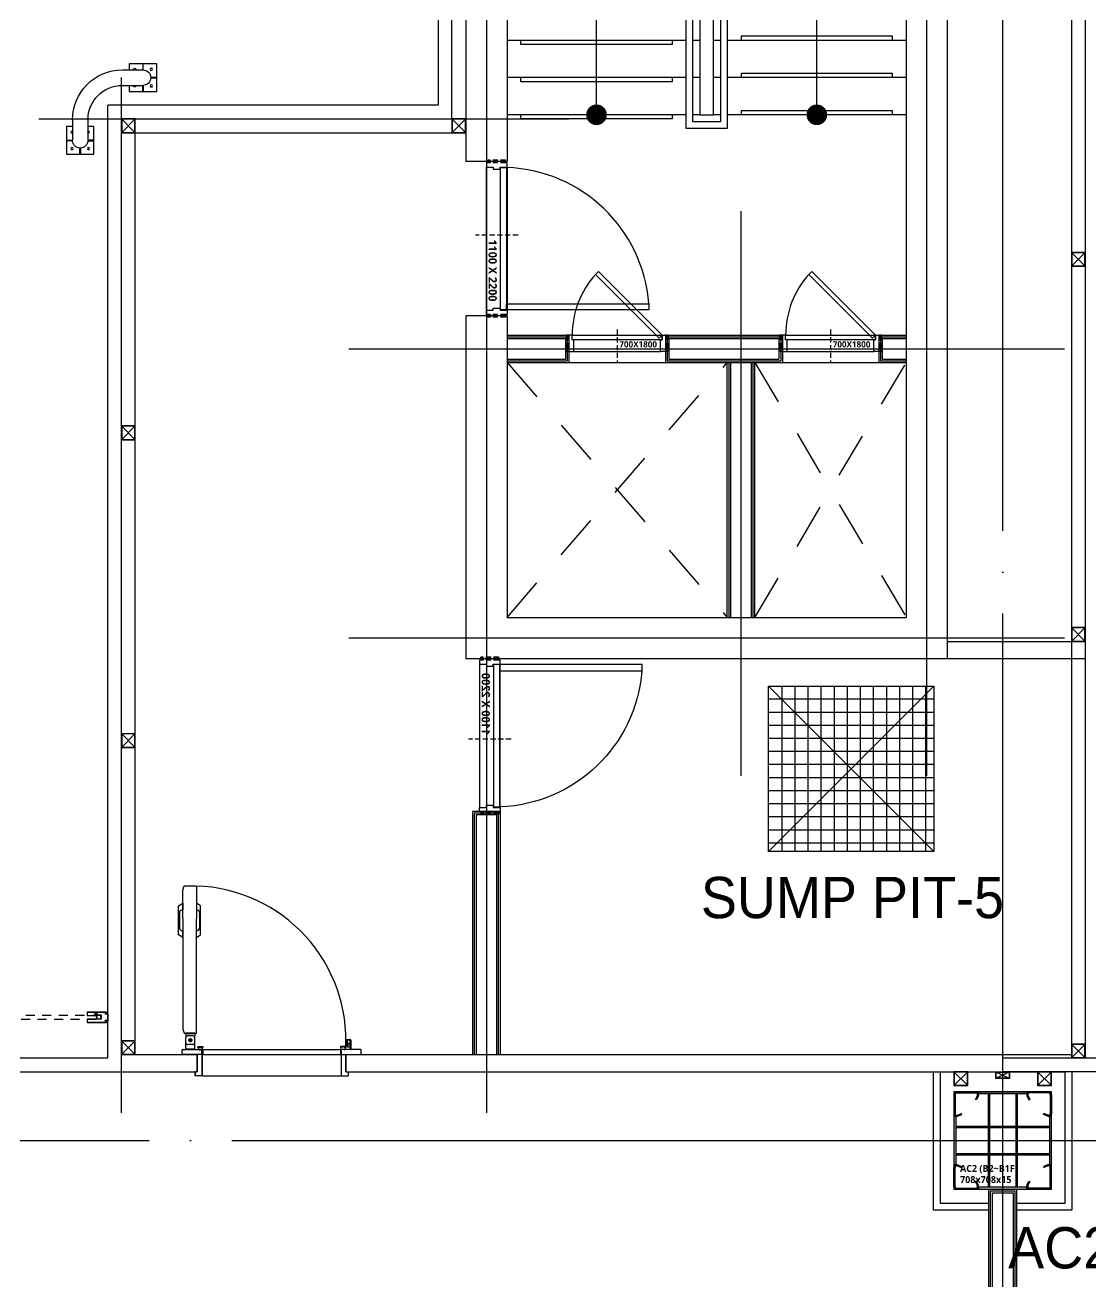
# Model space of a CAD drawing. Header units: millimetres. Extents: x -47382 to 204618, y -51045 to 127155.
# Drawn here: x 72900 to 80640, y 50345 to 59473 of the extents above; entities that cross this region are included whole.
import ezdxf
from ezdxf.enums import TextEntityAlignment as Align

# ---------------------------------------------------------------- set-up
doc = ezdxf.new("R2010")
doc.units = ezdxf.units.MM
doc.header["$LTSCALE"] = 300
doc.header["$MEASUREMENT"] = 0
for name, pattern in [('CEN', [62, 60, -1, 0, -1]), ('HID', [2, 1.1, -0.9]), ('HIDDEN2', [0.1875, 0.125, -0.0625])]:
    doc.linetypes.add(name, pattern=pattern)
doc.layers.get('0').update_dxf_attribs({"linetype": 'CONTINUOUS'})
doc.layers.get('Defpoints').update_dxf_attribs({"color": 153, "linetype": 'CONTINUOUS'})
doc.layers.add('A-ANNO-NPLT', color=129, linetype='CONTINUOUS', plot=False)
doc.layers.add('Defpoint', color=161, linetype='CONTINUOUS', plot=False)
for name, color, linetype in [('A-CEN', 1, 'CEN'), ('A-DOOR', 4, 'CONTINUOUS'), ('A-DOOR-JAMB', 4, 'CONTINUOUS'), ('A-DOOR-SILL', 8, 'CONTINUOUS'), ('A-DOOR-SWING', 8, 'CONTINUOUS'), ('A-FLOR-FLIN-TYP2', 8, 'CONTINUOUS'), ('A-FLOR-GW', 6, 'CONTINUOUS'), ('A-FLOR-PANL', 6, 'CONTINUOUS'), ('A-FLOR-STRA-ETC', 7, 'CONTINUOUS'), ('A-FLOR-STRA-MAIN', 4, 'CONTINUOUS'), ('A-FLOR-STRA-SUB', 9, 'CONTINUOUS'), ('A-FLOR-STUD', 9, 'CONTINUOUS'), ('A-PS-HID', 5, 'HID'), ('A-ST-AXIS-CEN', 252, 'CEN'), ('A-ST-COL', 2, 'CONTINUOUS'), ('A-ST-CONC', 2, 'CONTINUOUS'), ('A-WALL-DRY1', 7, 'CONTINUOUS'), ('A-볼라드', 8, 'CONTINUOUS'), ('Bound', 9, 'CONTINUOUS'), ('ELE3', 4, 'CONTINUOUS'), ('H', 8, 'CONTINUOUS'), ('OPEN2', 5, 'CONTINUOUS'), ('XREF-PLAN$0$A-STEEL', 7, 'CONTINUOUS'), ('갈바륨 V-115', 141, 'CONTINUOUS'), ('방열도어', 75, 'CONTINUOUS'), ('방화셔터', 11, 'HID'), ('저온단열', 160, 'CONTINUOUS')]:
    doc.layers.add(name, color=color, linetype=linetype)
doc.styles.add('SH_대대리576', font='NanumGothicBold.ttf')
doc.styles.add('SHP-나눔bo', font='')
doc.styles.add('돋움', font='')
doc.styles.get('SHP-나눔bo').set_extended_font_data('NanumGothic', bold=True)
doc.styles.get('돋움').set_extended_font_data('Dotum')

# ---------------------------------------------------------------- blocks, each defined once
blk = doc.blocks.new('A$C5CEC2CC2')
at = {"layer": 'A-FLOR-GW', "elevation": -103000}
blk.add_lwpolyline([(0, 1706), (1000, 1706), (1000, 1606), (0, 1606)], dxfattribs=at)
blk = doc.blocks.new('방열1')
at = {"layer": '방열도어'}
for p, q in [((-895555.6, 1864694.7, 0), (-895535.6, 1864724.7, 0)), ((-895535.6, 1864724.7, 0), (-895325.6, 1864724.7, 0)), ((-895325.6, 1864724.7, 0), (-895305.6, 1864694.7, 0)), ((-896405.1, 1864556.4, 0), (-896405.1, 1864698.2, 0)), ((-896404.1, 1864699.2, 0), (-896372.1, 1864699.2, 0)), ((-896369.1, 1864696.2, 0), (-896369.1, 1864624.5, 0)), ((-896369.1, 1864672.2, 0), (-896283.6, 1864672.2, 0)), ((-896369.1, 1864672.2, 0), (-896369.1, 1864607.2, 0)), ((-896365.1, 1864672.2, 0), (-896365.1, 1864607.2, 0)), ((-896333.6, 1864622.2, 0), (-896333.6, 1864657.2, 0)), ((-896318.6, 1864672.2, 0), (-896283.6, 1864672.2, 0)), ((-896285.6, 1864639.7, 0), (-896316.6, 1864639.7, 0)), ((-896301.1, 1864624.2, 0), (-896301.1, 1864655.2, 0)), ((-896250.6, 1864672.2, 0), (-896283.6, 1864672.2, 0)), ((-896270.1, 1864622.2, 0), (-896270.1, 1864657.2, 0)), ((-896254.6, 1864607.2, 0), (-896254.6, 1864672.2, 0)), ((-896250.6, 1864607.2, 0), (-896250.6, 1864672.2, 0)), ((-895555.6, 1864694.7, 0), (-895505.8, 1864694.7, 0)), ((-895372.4, 1864717.6, 0), (-895488.8, 1864717.6, 0)), ((-895305.6, 1864694.7, 0), (-895355.4, 1864694.7, 0)), ((-896560.1, 1864554.5, 0), (-896560.1, 1864605.5, 0)), ((-896530.1, 1864605.5, 0), (-896560.1, 1864605.5, 0)), ((-896380.1, 1864554.5, 0), (-896560.1, 1864554.5, 0)), ((-896560.1, 1864554.5, 0), (-896560.1, 1863543.9, 0)), ((-896559.4, 1864555.2, 0), (-896559.4, 1864604.8, 0)), ((-896530.8, 1864604.8, 0), (-896559.4, 1864604.8, 0)), ((-896380.1, 1864555.2, 0), (-896559.4, 1864555.2, 0)), ((-896530.8, 1864600.6, 0), (-896530.8, 1864604.8, 0)), ((-896530.1, 1864600.6, 0), (-896530.8, 1864600.6, 0)), ((-896530.1, 1864600.6, 0), (-896530.1, 1864605.5, 0)), ((-896530.1, 1864589.2, 0), (-896405.1, 1864589.2, 0)), ((-896405.1, 1864554.5, 0), (-896405.1, 1863543.9, 0)), ((-896376.1, 1864552.2, 0), (-896405.1, 1864552.2, 0)), ((-896405.1, 1864549.2, 0), (-896405.1, 1864552.2, 0)), ((-896397.4, 1864549.2, 0), (-896405.1, 1864549.2, 0)), ((-896404.1, 1864555.4, 0), (-896376.1, 1864555.4, 0)), ((-896371.1, 1864549.2, 0), (-896396.8, 1864549.2, 0)), ((-896380.1, 1864554.5, 0), (-896380.1, 1864555.2, 0)), ((-896375.1, 1864554.4, 0), (-896375.1, 1864553.2, 0)), ((-896371.2, 1864576.1, 0), (-896369.1, 1864583.8, 0)), ((-896371.2, 1864576.1, 0), (-896370, 1864575.8, 0)), ((-896371.1, 1864576.1, 0), (-896371.1, 1864557.3, 0)), ((-896370, 1864575.8, 0), (-896369.1, 1864579.2, 0)), ((-896369.1, 1864623.9, 0), (-896369.1, 1864583.8, 0)), ((-896369.1, 1864607.2, 0), (-896285.1, 1864607.2, 0)), ((-896368.1, 1864579.2, 0), (-896369.1, 1864579.2, 0)), ((-896369.1, 1864554.5, 0), (-896369.1, 1863543.9, 0)), ((-896368.1, 1864574.7, 0), (-896368.5, 1864573.9, 0)), ((-896368.5, 1864573.9, 0), (-896368.1, 1864573.2, 0)), ((-896368.1, 1864573.2, 0), (-896368.5, 1864572.4, 0)), ((-896368.5, 1864572.4, 0), (-896368.1, 1864571.7, 0)), ((-896368.1, 1864571.7, 0), (-896368.5, 1864570.9, 0)), ((-896368.5, 1864570.9, 0), (-896368.1, 1864570.2, 0)), ((-896368.1, 1864570.2, 0), (-896368.5, 1864569.4, 0)), ((-896368.5, 1864569.4, 0), (-896368.1, 1864568.7, 0)), ((-896368.1, 1864568.7, 0), (-896368.5, 1864567.9, 0)), ((-896368.5, 1864567.9, 0), (-896368.1, 1864567.2, 0)), ((-896368.1, 1864567.2, 0), (-896368.5, 1864566.4, 0)), ((-896368.5, 1864566.4, 0), (-896368.1, 1864565.7, 0)), ((-896368.1, 1864565.7, 0), (-896368.5, 1864564.9, 0)), ((-896368.5, 1864564.9, 0), (-896368.1, 1864564.2, 0)), ((-896368.1, 1864564.2, 0), (-896368.5, 1864563.4, 0)), ((-896368.5, 1864563.4, 0), (-896368.1, 1864562.7, 0)), ((-896368.1, 1864562.7, 0), (-896368.5, 1864561.9, 0)), ((-896368.5, 1864561.9, 0), (-896368.1, 1864561.2, 0)), ((-896368.1, 1864561.2, 0), (-896368.5, 1864560.4, 0)), ((-896368.5, 1864560.4, 0), (-896368.1, 1864559.7, 0)), ((-896368.1, 1864559.7, 0), (-896368.5, 1864558.9, 0)), ((-896368.5, 1864558.9, 0), (-896368.1, 1864558.2, 0)), ((-896368.1, 1864558.2, 0), (-896368.5, 1864557.4, 0)), ((-896368.5, 1864557.4, 0), (-896368.1, 1864556.7, 0)), ((-896368.1, 1864556.7, 0), (-896368.5, 1864555.9, 0)), ((-896368.5, 1864555.9, 0), (-896368.1, 1864555.2, 0)), ((-896368.1, 1864555.2, 0), (-896368.5, 1864554.4, 0)), ((-896368.5, 1864554.4, 0), (-896368.1, 1864553.7, 0)), ((-896368.1, 1864579.2, 0), (-896368.1, 1864574.7, 0)), ((-896368.1, 1864553.7, 0), (-896368.1, 1864552.2, 0)), ((-896348.6, 1864582.2, 0), (-896355.1, 1864582.2, 0)), ((-896355.1, 1864582.2, 0), (-896355.1, 1864579.2, 0)), ((-896355.1, 1864551.2, 0), (-896355.1, 1864554.2, 0)), ((-896348.6, 1864551.2, 0), (-896355.1, 1864551.2, 0)), ((-896354.9, 1864576.9, 0), (-896354.9, 1864556.4, 0)), ((-896346.1, 1864584.2, 0), (-896354.8, 1864584.2, 0)), ((-896346.1, 1864549.2, 0), (-896354.8, 1864549.2, 0)), ((-896353.6, 1864574.7, 0), (-896353.6, 1864573.7, 0)), ((-896348.6, 1864574.7, 0), (-896353.6, 1864574.7, 0)), ((-896348.6, 1864573.7, 0), (-896353.6, 1864573.7, 0)), ((-896348.6, 1864559.7, 0), (-896353.6, 1864559.7, 0)), ((-896353.6, 1864558.7, 0), (-896353.6, 1864559.7, 0)), ((-896348.6, 1864558.7, 0), (-896353.6, 1864558.7, 0)), ((-896348.6, 1864582.2, 0), (-896348.6, 1864574.7, 0)), ((-896348.6, 1864573.7, 0), (-896348.6, 1864567, 0)), ((-896348.3, 1864566.7, 0), (-896348.6, 1864567, 0)), ((-896348.3, 1864566.7, 0), (-896348.6, 1864566.4, 0)), ((-896348.6, 1864566.4, 0), (-896348.6, 1864559.7, 0)), ((-896348.6, 1864558.7, 0), (-896348.6, 1864551.2, 0)), ((-896346.6, 1864581.2, 0), (-896346.6, 1864552.2, 0)), ((-896346.1, 1864581.2, 0), (-896346.6, 1864581.2, 0)), ((-896346.1, 1864552.2, 0), (-896346.6, 1864552.2, 0)), ((-896346.1, 1864584.2, 0), (-896346.1, 1864581.2, 0)), ((-896346.1, 1864552.2, 0), (-896346.1, 1864549.2, 0)), ((-896318.6, 1864607.2, 0), (-896268.6, 1864607.2, 0)), ((-896250.6, 1864607.2, 0), (-896268.6, 1864607.2, 0)), ((-895555.6, 1864594.7, 0), (-895505.8, 1864594.7, 0)), ((-895555.6, 1864594.7, 0), (-895535.6, 1864564.7, 0)), ((-895535.6, 1864564.7, 0), (-895325.6, 1864564.7, 0)), ((-895372.4, 1864571.8, 0), (-895488.8, 1864571.8, 0)), ((-895305.6, 1864594.7, 0), (-895355.4, 1864594.7, 0)), ((-895325.6, 1864564.7, 0), (-895305.6, 1864594.7, 0)), ((-896380.1, 1863543.9, 0), (-896560.1, 1863543.9, 0)), ((-896560.1, 1863543.9, 0), (-896560.1, 1863492.9, 0)), ((-896380.1, 1863543.2, 0), (-896559.4, 1863543.2, 0)), ((-896559.4, 1863543.2, 0), (-896559.4, 1863493.6, 0)), ((-896405.1, 1863549.2, 0), (-896405.1, 1863546.2, 0)), ((-896397.4, 1863549.2, 0), (-896405.1, 1863549.2, 0)), ((-896376.1, 1863546.2, 0), (-896405.1, 1863546.2, 0)), ((-896405.1, 1863542, 0), (-896405.1, 1863400.2, 0)), ((-896404.1, 1863543, 0), (-896376.1, 1863543, 0)), ((-896371.1, 1863549.2, 0), (-896396.8, 1863549.2, 0)), ((-896380.1, 1863543.9, 0), (-896380.1, 1863543.2, 0)), ((-896375.1, 1863544, 0), (-896375.1, 1863545.2, 0)), ((-896368.5, 1863543.9, 0), (-896368.1, 1863544.7, 0)), ((-896368.1, 1863543.2, 0), (-896368.5, 1863543.9, 0)), ((-896368.5, 1863542.4, 0), (-896368.1, 1863543.2, 0)), ((-896368.1, 1863541.7, 0), (-896368.5, 1863542.4, 0)), ((-896368.5, 1863540.9, 0), (-896368.1, 1863541.7, 0)), ((-896368.1, 1863540.2, 0), (-896368.5, 1863540.9, 0)), ((-896368.5, 1863539.4, 0), (-896368.1, 1863540.2, 0)), ((-896368.1, 1863538.7, 0), (-896368.5, 1863539.4, 0)), ((-896368.5, 1863537.9, 0), (-896368.1, 1863538.7, 0)), ((-896368.1, 1863537.2, 0), (-896368.5, 1863537.9, 0)), ((-896368.5, 1863536.4, 0), (-896368.1, 1863537.2, 0)), ((-896368.1, 1863535.7, 0), (-896368.5, 1863536.4, 0)), ((-896368.5, 1863534.9, 0), (-896368.1, 1863535.7, 0)), ((-896368.1, 1863544.7, 0), (-896368.1, 1863546.2, 0)), ((-896348.6, 1863547.2, 0), (-896355.1, 1863547.2, 0)), ((-896355.1, 1863547.2, 0), (-896355.1, 1863544.2, 0)), ((-896346.1, 1863549.2, 0), (-896354.8, 1863549.2, 0)), ((-896353.6, 1863539.7, 0), (-896353.6, 1863538.7, 0)), ((-896348.6, 1863539.7, 0), (-896353.6, 1863539.7, 0)), ((-896348.6, 1863538.7, 0), (-896353.6, 1863538.7, 0)), ((-896348.6, 1863539.7, 0), (-896348.6, 1863547.2, 0)), ((-896348.6, 1863532, 0), (-896348.6, 1863538.7, 0)), ((-896346.6, 1863517.2, 0), (-896346.6, 1863546.2, 0)), ((-896346.1, 1863546.2, 0), (-896346.6, 1863546.2, 0)), ((-896346.1, 1863546.2, 0), (-896346.1, 1863549.2, 0)), ((-896530.1, 1863492.9, 0), (-896560.1, 1863492.9, 0)), ((-896530.8, 1863493.6, 0), (-896559.4, 1863493.6, 0)), ((-896530.8, 1863497.7, 0), (-896530.8, 1863493.6, 0)), ((-896530.1, 1863497.7, 0), (-896530.8, 1863497.7, 0)), ((-896530.1, 1863509.2, 0), (-896405.1, 1863509.2, 0)), ((-896530.1, 1863497.7, 0), (-896530.1, 1863492.9, 0)), ((-896371.2, 1863522.3, 0), (-896370, 1863522.6, 0)), ((-896371.2, 1863522.3, 0), (-896369.1, 1863514.5, 0)), ((-896370, 1863522.6, 0), (-896369.1, 1863519.2, 0)), ((-896368.1, 1863519.2, 0), (-896369.1, 1863519.2, 0)), ((-896369.1, 1863474.5, 0), (-896369.1, 1863514.5, 0)), ((-896369.1, 1863402.2, 0), (-896369.1, 1863473.9, 0)), ((-896369.1, 1863438.7, 0), (-896369.1, 1863471.7, 0)), ((-896368.1, 1863534.2, 0), (-896368.5, 1863534.9, 0)), ((-896368.5, 1863533.4, 0), (-896368.1, 1863534.2, 0)), ((-896368.1, 1863532.7, 0), (-896368.5, 1863533.4, 0)), ((-896368.5, 1863531.9, 0), (-896368.1, 1863532.7, 0)), ((-896368.1, 1863531.2, 0), (-896368.5, 1863531.9, 0)), ((-896368.5, 1863530.4, 0), (-896368.1, 1863531.2, 0)), ((-896368.1, 1863529.7, 0), (-896368.5, 1863530.4, 0)), ((-896368.5, 1863528.9, 0), (-896368.1, 1863529.7, 0)), ((-896368.1, 1863528.2, 0), (-896368.5, 1863528.9, 0)), ((-896368.5, 1863527.4, 0), (-896368.1, 1863528.2, 0)), ((-896368.1, 1863526.7, 0), (-896368.5, 1863527.4, 0)), ((-896368.5, 1863525.9, 0), (-896368.1, 1863526.7, 0)), ((-896368.1, 1863525.2, 0), (-896368.5, 1863525.9, 0)), ((-896368.5, 1863524.4, 0), (-896368.1, 1863525.2, 0)), ((-896368.1, 1863523.7, 0), (-896368.5, 1863524.4, 0)), ((-896368.1, 1863519.2, 0), (-896368.1, 1863523.7, 0)), ((-896366.1, 1863471.7, 0), (-896366.1, 1863438.7, 0)), ((-896366.1, 1863466.7, 0), (-896366.1, 1863442.7, 0)), ((-896364.1, 1863476.7, 0), (-896301.1, 1863476.7, 0)), ((-896301.1, 1863473.7, 0), (-896364.1, 1863473.7, 0)), ((-896355.1, 1863516.2, 0), (-896355.1, 1863519.2, 0)), ((-896348.6, 1863516.2, 0), (-896355.1, 1863516.2, 0)), ((-896346.1, 1863514.2, 0), (-896354.8, 1863514.2, 0)), ((-896348.6, 1863524.7, 0), (-896353.6, 1863524.7, 0)), ((-896353.6, 1863523.7, 0), (-896353.6, 1863524.7, 0)), ((-896348.6, 1863523.7, 0), (-896353.6, 1863523.7, 0)), ((-896351.1, 1863476.7, 0), (-896351.1, 1863501.7, 0)), ((-896351.1, 1863501.7, 0), (-896298.1, 1863501.7, 0)), ((-896351.1, 1863498.7, 0), (-896301.1, 1863498.7, 0)), ((-896301.1, 1863479.7, 0), (-896351.1, 1863479.7, 0)), ((-896298.1, 1863476.7, 0), (-896351.1, 1863476.7, 0)), ((-896348.3, 1863531.7, 0), (-896348.6, 1863532, 0)), ((-896348.3, 1863531.7, 0), (-896348.6, 1863531.4, 0)), ((-896348.6, 1863524.7, 0), (-896348.6, 1863531.4, 0)), ((-896348.6, 1863516.2, 0), (-896348.6, 1863523.7, 0)), ((-896346.1, 1863517.2, 0), (-896346.6, 1863517.2, 0)), ((-896346.1, 1863514.2, 0), (-896346.1, 1863517.2, 0)), ((-896346.1, 1863509.2, 0), (-896306.1, 1863509.2, 0)), ((-896346.1, 1863505.2, 0), (-896346.1, 1863509.2, 0)), ((-896340.6, 1863505.2, 0), (-896346.1, 1863505.2, 0)), ((-896338.6, 1863481.2, 0), (-896338.6, 1863503.2, 0)), ((-896338.6, 1863481.2, 0), (-896337.6, 1863480.2, 0)), ((-896337.6, 1863480.2, 0), (-896324.6, 1863480.2, 0)), ((-896324.6, 1863480.2, 0), (-896323.6, 1863481.2, 0)), ((-896323.6, 1863503.2, 0), (-896323.6, 1863481.2, 0)), ((-896306.1, 1863505.2, 0), (-896321.6, 1863505.2, 0)), ((-896306.1, 1863509.2, 0), (-896306.1, 1863505.2, 0)), ((-896301.1, 1863476.7, 0), (-896301.1, 1863473.7, 0)), ((-896299.1, 1863496.7, 0), (-896299.1, 1863481.7, 0)), ((-896296.1, 1863499.7, 0), (-896296.1, 1863478.7, 0)), ((-896404.1, 1863399.2, 0), (-896372.1, 1863399.2, 0)), ((-896366.1, 1863438.7, 0), (-896369.1, 1863438.7, 0))]:
    blk.add_line(p, q, dxfattribs=at)
at = {"layer": '방열도어', "elevation": 0}
for points in [[(-895416.8, 1864694.7), (-896220.6, 1864694.7), (-896250.6, 1864684.7), (-896250.6, 1864594.7), (-895416.8, 1864594.7)], [(-895416.8, 1864694.7), (-895210.6, 1864694.7), (-895180.6, 1864684.7), (-895180.6, 1864594.7), (-895416.8, 1864594.7)]]:
    blk.add_lwpolyline(points, dxfattribs=at)
at = {"layer": '방열도어'}
for radius in [11, 5]:
    blk.add_circle((-896301.1, 1864639.7, 0), radius, dxfattribs=at)
for centre, radius, start, end in [((-896404.1, 1864698.2, 0), 1, 90, 180), ((-896372.1, 1864696.2, 0), 3, 0, 90), ((-896318.6, 1864657.2, 0), 15, 90, 180), ((-896285.1, 1864657.2, 0), 15, 0, 90), ((-895484.4, 1864696.5, 0), 21.5, 101.78512, 184.93964), ((-895376.8, 1864696.5, 0), 21.5, 355.06036, 78.21488), ((-896404.1, 1864556.4, 0), 1, 180, 270), ((-896397.1, 1864549.2, 0), 0.3, 0, 180), ((-896376.1, 1864554.4, 0), 1, 0, 90), ((-896376.1, 1864553.2, 0), 1, 270, 0), ((-896362.1, 1864571.5, 0), 10.1, 47.5961, 152.59395), ((-896362.1, 1864561.9, 0), 10.1, 207.40605, 312.4039), ((-896371.1, 1864552.2, 0), 3, 270, 0), ((-896302.6, 1864631, 0), 1121.7, 266.60237, 358.14613), ((-896354.8, 1864581.4, 0), 2.75, 90, 253.18912), ((-896354.8, 1864551.9, 0), 2.75, 106.81088, 270), ((-896355.5, 1864579.2, 0), 0.423, 253.18912, 0), ((-896355.5, 1864554.2, 0), 0.423, 0, 106.81088), ((-896352.9, 1864578.4, 0), 2.5, 216.8699, 169.0964), ((-896352.9, 1864554.9, 0), 2.5, 190.9036, 143.1301), ((-896318.6, 1864622.2, 0), 15, 180, 270), ((-896285.1, 1864622.2, 0), 15, 270, 0), ((-895484.4, 1864592.8, 0), 21.5, 175.06036, 258.21488), ((-895376.8, 1864592.8, 0), 21.5, 281.78512, 4.93964), ((-896404.1, 1863542, 0), 1, 90, 180), ((-896397.1, 1863549.2, 0), 0.3, 180, 0), ((-896376.1, 1863545.2, 0), 1, 0, 90), ((-896376.1, 1863544, 0), 1, 270, 0), ((-896371.1, 1863546.2, 0), 3, 0, 90), ((-896354.8, 1863546.4, 0), 2.75, 90, 253.18912), ((-896355.5, 1863544.2, 0), 0.423, 253.18912, 0), ((-896369.1, 1863474.2, 0), 0.3, 90, 270), ((-896364.1, 1863471.7, 0), 5, 90, 180), ((-896364.1, 1863471.7, 0), 2, 90, 180), ((-896354.8, 1863516.9, 0), 2.75, 106.81088, 270), ((-896355.5, 1863519.2, 0), 0.423, 0, 106.81088), ((-896340.6, 1863503.2, 0), 2, 0, 90), ((-896321.6, 1863503.2, 0), 2, 90, 180), ((-896301.1, 1863496.7, 0), 2, 0, 90), ((-896301.1, 1863481.7, 0), 2, 270, 0), ((-896298.1, 1863499.7, 0), 2, 0, 90), ((-896298.1, 1863478.7, 0), 2, 270, 0), ((-896298.1, 1863478.7, 0), 2, 270, 0), ((-896404.1, 1863400.2, 0), 1, 180, 270), ((-896372.1, 1863402.2, 0), 3, 270, 0)]:
    blk.add_arc(centre, radius, start, end, dxfattribs=at)
blk = doc.blocks.new('A$C80a19149')
at = {"layer": 'A-FLOR-STUD'}
for p, q in [((2.3, 97.7), (47.7, 2.3)), ((2.3, 2.3), (47.7, 97.7))]:
    blk.add_line(p, q, dxfattribs=at)
for points in [[(0, 100), (50, 100), (50, 0), (0, 0)], [(2.3, 97.7), (47.7, 97.7), (47.7, 2.3), (2.3, 2.3)]]:
    blk.add_lwpolyline(points, close=True, dxfattribs=at)
blk = doc.blocks.new('XREF-PLAN$0$각-100X100')
at = {"layer": 'XREF-PLAN$0$A-STEEL', "color": 1}
for p, q in [((-47.7, -47.7), (47.7, 47.7)), ((-47.7, 47.7), (47.7, -47.7))]:
    blk.add_line(p, q, dxfattribs=at)
at = {"layer": 'XREF-PLAN$0$A-STEEL'}
blk.add_lwpolyline([(-50, -50), (50, -50), (50, 50), (-50, 50)], close=True, dxfattribs=at)
at = {"layer": 'XREF-PLAN$0$A-STEEL', "color": 8}
blk.add_lwpolyline([(-47.7, -47.7), (47.7, -47.7), (47.7, 47.7), (-47.7, 47.7)], close=True, dxfattribs=at)
blk = doc.blocks.new('지하2층평면도$0$지상1층 평면도$0$A$C063060C9')
at = {"layer": 'A-볼라드', "color": 8}
for p, q in [((98, 652), (98, 612)), ((102, 652), (98, 652)), ((102, 612), (102, 652)), ((4, 558), (4, 554)), ((44, 558), (4, 558)), ((4, 554), (44, 554)), ((44, 406), (44, 556)), ((156, 558), (196, 558)), ((156, 406), (156, 556)), ((196, 554), (156, 554)), ((196, 558), (196, 554)), ((554, 196), (554, 156)), ((558, 196), (554, 196)), ((558, 156), (558, 196)), ((406, 156), (556, 156)), ((612, 102), (652, 102)), ((652, 98), (612, 98)), ((652, 102), (652, 98)), ((406, 44), (556, 44)), ((554, 4), (554, 44)), ((558, 4), (554, 4)), ((558, 44), (558, 4))]:
    blk.add_line(p, q, dxfattribs=at)
for points in [[(44, 456), (0, 456), (0, 656), (200, 656)], [(200, 656), (200, 456), (156, 456)], [(656, 200), (656, 0), (456, 0), (456, 44)], [(456, 156), (456, 200), (656, 200)]]:
    blk.add_lwpolyline(points, dxfattribs=at)
for centre in [(40, 616), (160, 616), (40, 496), (160, 496), (616, 160), (616, 40)]:
    blk.add_circle(centre, 8, dxfattribs=at)
for centre, radius, start, end in [((100, 556), 56, 0, 180), ((406, 406), 362, 180, 270), ((406, 406), 250, 180, 270), ((496, 160), 8, 330, 210), ((556, 100), 56, 270, 90), ((496, 40), 8, 150, 30)]:
    blk.add_arc(centre, radius, start, end, dxfattribs=at)
blk = doc.blocks.new('A$Ce0defec1')
at = {"layer": 'A-ANNO-NPLT', "linetype": 'HIDDEN2'}
for p, q in [((-120, 720), (-120, 700)), ((-120, 720), (0, 720)), ((-120, 710), (0, 710)), ((-120, 700), (0, 700)), ((-110, 720), (-110, 700)), ((-20, 720), (-20, 700)), ((0, 720), (0, 700)), ((-160, 350), (78.3, 350)), ((-120, 0), (-120, -20)), ((-120, 0), (0, 0)), ((-110, 0), (-110, -20)), ((-20, 0), (-20, -20)), ((0, 0), (0, -20)), ((-120, -10), (0, -10)), ((-120, -20), (0, -20))]:
    blk.add_line(p, q, dxfattribs=at)
at = {"layer": 'A-ANNO-NPLT', "linetype": 'ByBlock'}
blk.add_lwpolyline([(-120, 676.7), (-85, 676.7), (-85, 23.3), (-120, 23.3)], close=True, dxfattribs=at)
at = {"layer": 'A-DOOR', "linetype": 'ByBlock'}
for p, q in [((-582, 214.7), (-120, 676.7)), ((-560.8, 191.9), (-98, 654.7)), ((-120, 676.7), (-120, 700)), ((-120, 700), (0, 700)), ((-120, 676.7), (-98, 654.7)), ((-85, 676.7), (-120, 676.7)), ((-85, 665), (-85, 676.7)), ((0, 665), (-85, 665)), ((0, 700), (0, 665))]:
    blk.add_line(p, q, dxfattribs=at)
blk.add_lwpolyline([(-582, 214.7), (-560.8, 191.9)], dxfattribs=at)
at = {"layer": 'A-DOOR-JAMB'}
for p, q in [((-85, 23.3), (-120, 23.3)), ((-120, 23.3), (-120, 0)), ((-110, 0), (0, 0)), ((-85, 35), (-85, 23.3)), ((0, 35), (-85, 35)), ((0, 0), (0, 35))]:
    blk.add_line(p, q, dxfattribs=at)
at = {"layer": 'A-DOOR-SILL'}
blk.add_line((0, 17.5), (0, 665), dxfattribs=at)
at = {"layer": 'A-DOOR-SWING'}
blk.add_arc((-117.3, 691.3), 668, 228.39157, 269.76546, dxfattribs=at)
at = {"layer": 'A-ANNO-NPLT', "linetype": 'ByBlock', "style": 'SHP-나눔bo'}
blk.add_text('700X1800', height=45, rotation=90, dxfattribs=at).set_placement((-30.4, 502.4), align=Align.CENTER)
blk = doc.blocks.new('A$C0e376f74')
at = {"layer": 'A-ANNO-NPLT', "linetype": 'HIDDEN2'}
for p, q in [((525, 230), (525, -80)), ((-20, 140), (-20, 10)), ((0, 140), (-20, 140)), ((0, 120), (-20, 120)), ((-10, 140), (-10, 10)), ((0, 140), (0, 10)), ((1100, 140), (1120, 140)), ((1100, 140), (1100, 10)), ((1100, 120), (1120, 120)), ((1110, 140), (1110, 10)), ((1120, 140), (1120, 10)), ((0, 30), (-20, 30)), ((0, 10), (-20, 10)), ((1100, 30), (1120, 30)), ((1100, 10), (1120, 10))]:
    blk.add_line(p, q, dxfattribs=at)
at = {"layer": 'A-ANNO-NPLT', "linetype": 'ByBlock'}
blk.add_lwpolyline([(1067, 102), (33, 102), (33, 147), (1067, 147)], close=True, dxfattribs=at)
at = {"layer": 'A-DOOR', "linetype": 'ByBlock'}
blk.add_lwpolyline([(1067, 1181), (1067, 147), (1022, 147), (1022, 1181)], close=True, dxfattribs=at)
at = {"layer": 'A-DOOR-JAMB'}
for points in [[(0, 20), (0, 0), (30, 0), (30, 50), (45, 50), (45, 100), (30, 100), (30, 150), (0, 150), (0, 130)], [(1100, 20), (1100, 0), (1070, 0), (1070, 50), (1055, 50), (1055, 100), (1070, 100), (1070, 150), (1100, 150), (1100, 130)]]:
    blk.add_lwpolyline(points, dxfattribs=at)
at = {"layer": 'A-DOOR-SILL'}
for p, q in [((30, 150), (1070, 150)), ((1070, 0), (30, 0))]:
    blk.add_line(p, q, dxfattribs=at)
at = {"layer": 'A-DOOR-SWING'}
blk.add_arc((1106.9, 108.7), 1074.7, 94.52992, 177.80346, dxfattribs=at)
at = {"layer": 'A-ANNO-NPLT', "linetype": 'ByBlock', "style": 'SHP-나눔bo'}
blk.add_text('1100 X 2200', height=60, dxfattribs=at).set_placement((780.6, 15.7), align=Align.CENTER)
blk = doc.blocks.new('A$C803788e6')
at = {"layer": 'A-CEN'}
for p, q in [((966, 9450), (966, -850)), ((4166, -850), (4166, 9450)), ((2816, -850), (2816, 3250)), ((-34, 2250), (5166, 2250)), ((-34, 150), (5166, 150))]:
    blk.add_line(p, q, dxfattribs=at)
at = {"layer": 'A-FLOR-FLIN-TYP2'}
for p, q in [((1566, 2150), (2266, 2150)), ((3116, 2150), (3816, 2150))]:
    blk.add_line(p, q, dxfattribs=at)
at = {"layer": 'A-FLOR-STRA-ETC'}
for p, q in [((3366, 3950), (3366, 5840)), ((1766, 3950), (1766, 5300))]:
    blk.add_line(p, q, dxfattribs=at)
at = {"layer": 'A-FLOR-STRA-ETC', "const_width": 75}
for points in [[(1766, 3912.5, 1), (1766, 3987.5, 1)], [(3366, 3912.5, -1), (3366, 3987.5, -1)]]:
    blk.add_lwpolyline(points, format="xyb", close=True, dxfattribs=at)
at = {"layer": 'A-FLOR-STRA-MAIN'}
for p, q in [((2416, 4490), (1116, 4490)), ((2516, 4490), (2466, 4490)), ((2666, 4490), (2616, 4490)), ((4016, 4490), (2716, 4490)), ((2416, 4220), (1116, 4220)), ((2516, 4220), (2466, 4220)), ((2666, 4220), (2616, 4220)), ((4016, 4220), (2716, 4220)), ((2416, 3950), (1116, 3950)), ((2516, 3950), (2466, 3950)), ((2666, 3950), (2616, 3950)), ((4016, 3950), (2716, 3950))]:
    blk.add_line(p, q, dxfattribs=at)
blk.add_lwpolyline([(2516, 5300), (2516, 3950), (2616, 3950), (2616, 5906.5)], dxfattribs=at)
at = {"layer": 'A-FLOR-STRA-SUB'}
for points in [[(2716, 5934.1), (2716, 3850), (2416, 3850), (2416, 5400)], [(2666, 5920.3), (2666, 3900), (2466, 3900), (2466, 5400)]]:
    blk.add_lwpolyline(points, dxfattribs=at)
at = {"layer": 'A-FLOR-STRA-SUB', "color": 250}
for points in [[(2316, 4490), (2316, 4460), (1216, 4460), (1216, 4490)], [(3916, 4490), (3916, 4520), (2816, 4520), (2816, 4490)], [(2316, 4220), (2316, 4190), (1216, 4190), (1216, 4220)], [(3916, 4220), (3916, 4250), (2816, 4250), (2816, 4220)], [(2316, 3950), (2316, 3920), (1216, 3920), (1216, 3950)], [(3916, 3950), (3916, 3980), (2816, 3980), (2816, 3950)]]:
    blk.add_lwpolyline(points, dxfattribs=at)
at = {"layer": 'A-PS-HID'}
for p, q in [((1116, 2150), (2716, 300)), ((1116, 300), (2716, 2150)), ((2916, 2150), (4016, 300)), ((2916, 300), (4016, 2150))]:
    blk.add_line(p, q, dxfattribs=at)
at = {"layer": 'A-ST-CONC'}
for p, q in [((816, 8600), (816, 3610)), ((4316, 0), (4316, 8200)), ((1116, 3610), (816, 3610)), ((816, 2490), (816, 0)), ((1116, 2490), (816, 2490)), ((1116, 2490), (1116, 300)), ((1116, 300), (4016, 300)), ((816, 0), (4316, 0))]:
    blk.add_line(p, q, dxfattribs=at)
for points in [[(816, 8600), (1116, 8600), (1116, 3610)], [(4116, 8600), (4016, 8600), (4016, 300)]]:
    blk.add_lwpolyline(points, dxfattribs=at)
at = {"layer": 'A-WALL-DRY1'}
for p, q in [((1116, 2350), (1566, 2350)), ((1116, 2337.5), (1553.5, 2337.5)), ((1116, 2325), (1541, 2325)), ((1541, 2325), (1541, 2175)), ((1553.5, 2337.5), (1553.5, 2162.5)), ((1566, 2350), (1566, 2150)), ((2266, 2350), (3116, 2350)), ((2266, 2350), (2266, 2150)), ((2278.5, 2337.5), (3103.5, 2337.5)), ((2278.5, 2337.5), (2278.5, 2162.5)), ((2291, 2325), (3091, 2325)), ((2291, 2325), (2291, 2175)), ((3091, 2325), (3091, 2175)), ((3103.5, 2337.5), (3103.5, 2162.5)), ((3116, 2350), (3116, 2150)), ((3816, 2350), (4016, 2350)), ((3816, 2350), (3816, 2150)), ((3828.5, 2337.5), (4016, 2337.5)), ((3828.5, 2337.5), (3828.5, 2162.5)), ((3841, 2325), (4016, 2325)), ((3841, 2325), (3841, 2175)), ((1116, 2175), (1541, 2175)), ((1116, 2162.5), (1553.5, 2162.5)), ((1116, 2150), (1566, 2150)), ((2266, 2150), (3116, 2150)), ((2278.5, 2162.5), (3103.5, 2162.5)), ((2291, 2175), (3091, 2175)), ((2716, 300), (2716, 2150)), ((2728.5, 300), (2728.5, 2150)), ((2741, 300), (2741, 2150)), ((2891, 300), (2891, 2150)), ((2903.5, 300), (2903.5, 2150)), ((2916, 300), (2916, 2150)), ((3816, 2150), (4016, 2150)), ((3828.5, 2162.5), (4016, 2162.5)), ((3841, 2175), (4016, 2175))]:
    blk.add_line(p, q, dxfattribs=at)
at = {"layer": 'A-DOOR', "rotation": 270}
for name, p in [('A$C0e376f74', (966, 3600)), ('A$Ce0defec1', (1566, 2230)), ('A$Ce0defec1', (3116, 2230))]:
    blk.add_blockref(name, p, dxfattribs=at)
blk = doc.blocks.new('-2 FSS')
at = {"layer": 'A-WALL-DRY1'}
for points in [[(25, 76), (25, -670), (-175, -670), (-175, 76)], [(12.5, 63.5), (12.5, -657.5), (-162.5, -657.5), (-162.5, 63.5)], [(0, 51), (0, -645), (-150, -645), (-150, 51)]]:
    blk.add_lwpolyline(points, close=True, dxfattribs=at)
blk = doc.blocks.new('A$C53E97F43')
at = {"layer": '방화셔터'}
for p, q in [((0, 63.5), (0, 65)), ((0, 63.5), (0, 65)), ((0, 11.5), (0, 10)), ((0, 11.5), (0, 10)), ((20, 61.9), (20, 63.5)), ((20, 13.1), (20, 11.5)), ((79.5, 20), (82, 20)), ((79.5, 20), (80.5, 18)), ((80.5, 18), (79.5, 18)), ((79.5, 18), (80.5, 16)), ((80.5, 16), (79.5, 16)), ((79.5, 16), (80.5, 14)), ((80.5, 14), (79.5, 14)), ((79.5, 14), (80.5, 12)), ((80.5, 12), (79.5, 12)), ((79.5, 12), (80.5, 10)), ((89.5, 10), (80.5, 10)), ((82.5, 12), (82.5, 17.5)), ((82.5, 17.5), (87.5, 17.5)), ((87.5, 12), (82.5, 12)), ((87.5, 12), (87.5, 17.5)), ((88, 20), (90.5, 20)), ((90.5, 20), (89.5, 18)), ((89.5, 18), (90.5, 18)), ((90.5, 18), (89.5, 16)), ((89.5, 16), (90.5, 16)), ((90.5, 16), (89.5, 14)), ((89.5, 14), (90.5, 14)), ((90.5, 14), (89.5, 12)), ((89.5, 12), (90.5, 12)), ((90.5, 12), (89.5, 10))]:
    blk.add_line(p, q, dxfattribs=at)
for points in [[(0, 10), (10, 10), (10, 0), (150, 0), (150, 25), (90, 25), (90, 10), (80, 10), (80, 20), (50, 20), (50, 50), (150, 50), (150, 75), (10, 75), (10, 65), (0, 65)], [(0, 11.5), (11.5, 11.5), (11.5, 1.5), (148.5, 1.5), (148.5, 23.5), (91.5, 23.5), (91.5, 8.5), (78.5, 8.5), (78.5, 18.5), (48.5, 18.5), (48.5, 51.5), (148.5, 51.5), (148.5, 73.5), (11.5, 73.5), (11.5, 63.5), (0, 63.5)], [(20, 11.5), (20, 11.5), (0, 11.5), (0, 63.5), (20, 63.5)], [(20, 13.1), (1.6, 13.1), (1.6, 61.9), (20, 61.9)]]:
    blk.add_lwpolyline(points, dxfattribs=at)
for centre, radius, start, end in [((75.4, 41.4), 2, 39.97118, 180), ((73.9, 41.4), 0.5, 180, 0), ((75.4, 41.4), 1, 49.23897, 180), ((47.8, 21.2), 35.2, 358.12428, 36.69029), ((47.2, 15.9), 40, 5.83802, 42.0129), ((82.5, 20), 0.5, 180, 0), ((87.5, 20), 0.5, 180, 0)]:
    blk.add_arc(centre, radius, start, end, dxfattribs=at)
blk = doc.blocks.new('저온45 방셔터')
at = {"layer": '방화셔터', "linetype": 'HID', "ltscale": 0.2}
for p, q in [((3750, 12.5), (-550, 12.5)), ((-550, 12.5), (-550, -12.5)), ((3750, -12.5), (3750, 12.5)), ((-550, -12.5), (3750, -12.5))]:
    blk.add_line(p, q, dxfattribs=at)
at = {"layer": '방화셔터', "xscale": -1, "rotation": 180}
blk.add_blockref('A$C53E97F43', (-600, 37.5), dxfattribs=at)
at = {"layer": '방화셔터', "rotation": 180}
blk.add_blockref('A$C53E97F43', (3800, 37.5), dxfattribs=at)
blk = doc.blocks.new('G$CC3B11E1B')
at = {"layer": 'ELE3'}
blk.add_lwpolyline([(0, 1200), (1200, 1200), (1200, 0), (0, 0)], close=True, dxfattribs=at)
at = {"layer": 'H'}
for p, q in [((95, 1200), (95, 0)), ((190, 1200), (190, 0)), ((285, 1200), (285, 0)), ((380, 1200), (380, 0)), ((475, 1200), (475, 0)), ((570, 1200), (570, 0)), ((665, 1200), (665, 0)), ((760, 1200), (760, 0)), ((855, 1200), (855, 0)), ((950, 1200), (950, 0)), ((1045, 1200), (1045, 0)), ((1140, 1200), (1140, 0)), ((1200, 1105), (0, 1105)), ((1200, 1010), (0, 1010)), ((1200, 915), (0, 915)), ((1200, 820), (0, 820)), ((1200, 725), (0, 725)), ((1200, 630), (0, 630)), ((1200, 535), (0, 535)), ((1200, 440), (0, 440)), ((1200, 345), (0, 345)), ((1200, 250), (0, 250)), ((1200, 155), (0, 155)), ((1200, 60), (0, 60))]:
    blk.add_line(p, q, dxfattribs=at)
at = {"layer": 'OPEN2'}
for p, q in [((0, 1200), (1200, 0)), ((0, 0), (1200, 1200))]:
    blk.add_line(p, q, dxfattribs=at)
blk = doc.blocks.new('AC2 (b2~b1f)')
for points in [[(199, 728), (549, 728), (549, 713), (199, 713)], [(20, 549), (20, 199), (35, 199), (35, 549)], [(728, 199), (728, 549), (713, 549), (713, 199)], [(199, 20), (549, 20), (549, 35), (199, 35)]]:
    blk.add_hatch(color=9).paths.add_polyline_path(points)
for p, q in [((269.6, 713), (269.6, 35)), ((278.6, 713), (278.6, 35)), ((469.3, 713), (469.3, 35)), ((478.3, 713), (478.3, 35)), ((35, 478.3), (713, 478.3)), ((35, 469.3), (713, 469.3)), ((35, 278.6), (713, 278.6)), ((35, 269.6), (713, 269.6))]:
    blk.add_line(p, q)
at = {"color": 8, "linetype": 'Continuous'}
for points in [[(199, 728), (549, 728), (549, 713), (199, 713)], [(20, 549), (20, 199), (35, 199), (35, 549)], [(728, 199), (728, 549), (713, 549), (713, 199)], [(199, 20), (549, 20), (549, 35), (199, 35)]]:
    blk.add_lwpolyline(points, close=True, dxfattribs=at)
at = {"layer": 'A-ST-COL'}
for p, q in [((20, 708), (20, 569)), ((28, 708), (28, 569)), ((40, 728), (179, 728)), ((40, 720), (179, 720)), ((190.3, 703.9), (177.4, 672.7)), ((184.9, 670), (177.4, 672.7)), ((197.8, 701.2), (184.9, 670)), ((550.2, 701.2), (563.1, 670)), ((557.7, 703.9), (570.6, 672.7)), ((563.1, 670), (570.6, 672.7)), ((708, 728), (569, 728)), ((708, 720), (569, 720)), ((720, 708), (720, 569)), ((728, 708), (728, 569)), ((44.1, 557.7), (75.3, 570.6)), ((46.8, 550.2), (78, 563.1)), ((78, 563.1), (75.3, 570.6)), ((670, 563.1), (672.7, 570.6)), ((701.2, 550.2), (670, 563.1)), ((703.9, 557.7), (672.7, 570.6)), ((44.1, 190.3), (75.3, 177.4)), ((46.8, 197.8), (78, 184.9)), ((78, 184.9), (75.3, 177.4)), ((701.2, 197.8), (670, 184.9)), ((670, 184.9), (672.7, 177.4)), ((703.9, 190.3), (672.7, 177.4)), ((20, 40), (20, 179)), ((28, 40), (28, 179)), ((720, 40), (720, 179)), ((728, 40), (728, 179)), ((40, 28), (179, 28)), ((40, 20), (179, 20)), ((184.9, 78), (177.4, 75.3)), ((190.3, 44.1), (177.4, 75.3)), ((197.8, 46.8), (184.9, 78)), ((550.2, 46.8), (563.1, 78)), ((557.7, 44.1), (570.6, 75.3)), ((563.1, 78), (570.6, 75.3)), ((708, 28), (569, 28)), ((708, 20), (569, 20))]:
    blk.add_line(p, q, dxfattribs=at)
for centre, radius, start, end in [((40, 708), 20, 90, 180), ((40, 708), 12, 90, 180), ((179, 708), 20, 340, 90), ((179, 708), 12, 340, 90), ((569, 708), 20, 90, 200), ((569, 708), 12, 90, 200), ((708, 708), 20, 0, 90), ((708, 708), 12, 0, 90), ((40, 569), 20, 180, 290), ((40, 569), 12, 180, 290), ((708, 569), 20, 250, 0), ((708, 569), 12, 250, 0), ((40, 179), 20, 70, 180), ((40, 179), 12, 70, 180), ((708, 179), 20, 0, 110), ((708, 179), 12, 0, 110), ((40, 40), 20, 180, 270), ((40, 40), 12, 180, 270), ((179, 40), 20, 270, 20), ((179, 40), 12, 270, 20), ((569, 40), 20, 160, 270), ((569, 40), 12, 160, 270), ((708, 40), 20, 270, 0), ((708, 40), 12, 270, 0)]:
    blk.add_arc(centre, radius, start, end, dxfattribs=at)
at = {"layer": 'Bound', "color": 9, "linetype": 'Continuous'}
for p, q in [((728, 728), (20, 728)), ((20, 728), (20, 20)), ((728, 20), (728, 728)), ((20, 20), (728, 20))]:
    blk.add_line(p, q, dxfattribs=at)
at = {"layer": 'Defpoint'}
for p, q in [((374, 0), (374, 748)), ((0, 374), (748, 374))]:
    blk.add_line(p, q, dxfattribs=at)
at = {"layer": 'Defpoint', "linetype": 'Continuous', "style": 'SH_대대리576'}
for s, p in [('AC2 (B2~B1F)', (64.3, 171.3)), ('708x708x15', (64.3, 90.2))]:
    blk.add_text(s, height=50, dxfattribs=at).set_placement(p, align=Align.MIDDLE_LEFT)
blk = doc.blocks.new('ACT 지하2층구조평면도')
blk.add_blockref('AC2 (b2~b1f)', (127007.8, 102042.3))

msp = doc.modelspace()

# ---------------------------------------------------------------- linework, layer by layer
at = {"layer": 'A-CEN'}
for p, q in [((73600, 51571.4), (73600, 59091.4)), ((73000, 58791.4), (76850, 58791.4)), ((76250, 54871.4), (76250, 51571.4))]:
    msp.add_line(p, q, dxfattribs=at)
at = {"layer": 'A-FLOR-FLIN-TYP2'}
for p, q in [((73700, 51996.4), (73700, 58691.4)), ((73700, 58691.4), (76100, 58691.4))]:
    msp.add_line(p, q, dxfattribs=at)
msp.add_lwpolyline([(80500, 64371.4), (80500, 51971.4)], dxfattribs=at)
at = {"layer": 'A-FLOR-GW'}
for p, q in [((73500, 51971.4), (73500, 58891.4)), ((73600, 51871.4), (73600, 58791.4)), ((79600, 54996.4), (80600, 54996.4)), ((79600, 54871.4), (80600, 54871.4)), ((72500, 51971.4), (73500, 51971.4)), ((72500, 51871.4), (73600, 51871.4))]:
    msp.add_line(p, q, dxfattribs=at)
for points in [[(79300, 63571.4), (79300, 64371.4), (80600, 64371.4), (80600, 51971.4)], [(73600, 58791.4), (76000, 58791.4), (76000, 63571.4), (76600, 63571.4), (76600, 63671.4), (75900, 63671.4), (75900, 58891.4), (73500, 58891.4)]]:
    msp.add_lwpolyline(points, dxfattribs=at)
at = {"layer": 'A-FLOR-PANL'}
for p, q in [((73600, 51996.4), (74150, 51996.4)), ((74150, 51996.4), (74150, 51871.4)), ((75230, 51996.4), (80500, 51996.4)), ((75230, 51996.4), (75230, 51871.4)), ((73600, 51871.4), (74150, 51871.4)), ((75230, 51871.4), (80450, 51871.4))]:
    msp.add_line(p, q, dxfattribs=at)
at = {"layer": 'A-ST-AXIS-CEN'}
for p, q in [((80000, 0), (80000, 99371.4)), ((0, 51371.4), (142000, 51371.4))]:
    msp.add_line(p, q, dxfattribs=at)
at = {"layer": 'A-WALL-DRY1'}
msp.add_line((76350, 53761.4), (76350, 51996.4), dxfattribs=at)
for points in [[(76350, 53761.4), (76150, 53761.4), (76150, 51996.4)], [(76337.5, 51996.4), (76337.5, 53748.9), (76162.5, 53748.9), (76162.5, 51996.4)], [(76325, 51996.4), (76325, 53736.4), (76175, 53736.4), (76175, 51996.4)]]:
    msp.add_lwpolyline(points, dxfattribs=at)
at = {"layer": '갈바륨 V-115'}
for points in [[(79496, 51871.4), (79496, 50867.4), (79900, 50867.4)], [(80100, 50867.4), (80504, 50867.4), (80504, 51871.4)]]:
    msp.add_lwpolyline(points, dxfattribs=at)
at = {"layer": '저온단열'}
for points in [[(79546, 51871.4), (79546, 50917.4), (79900, 50917.4)], [(80100, 50917.4), (80454, 50917.4), (80454, 51871.4)]]:
    msp.add_lwpolyline(points, dxfattribs=at)

# ---------------------------------------------------------------- block references
for name, p in [('ACT 지하2층구조평면도', (-47381.8, -51044.9)), ('A$C803788e6', (75284, 54871.4)), ('A$C5CEC2CC2', (80000, 50265.4)), ('G$CC3B11E1B', (78300, 53471.4)), ('저온45 방셔터', (69700, 52266.4)), ('-2 FSS', (80075, 50941.4))]:
    msp.add_blockref(name, p)
at = {"xscale": -1, "rotation": 180}
msp.add_blockref('지하2층평면도$0$지상1층 평면도$0$A$C063060C9', (73200, 59191.4), dxfattribs=at)
at = {"ltscale": 5}
for p in [(73650, 58741.4), (76050, 58741.4), (80550, 57771.4), (73650, 56511.4), (80550, 55046.4), (73650, 54276.4), (73650, 52046.4), (80550, 52021.4), (79696, 51821.4), (80304, 51821.4)]:
    msp.add_blockref('XREF-PLAN$0$각-100X100', p, dxfattribs=at)
for name, p, rotation in [('방열1', (1938739.2, 948401.5), 89.99999999999999), ('A$C80a19149', (79950, 51871.4), 269.9999999999999)]:
    msp.add_blockref(name, p, dxfattribs=dict(rotation=rotation))
at = {"layer": 'A-DOOR', "xscale": -1, "rotation": 269.9999999999999}
msp.add_blockref('A$C0e376f74', (76200, 53761.4), dxfattribs=at)

# ---------------------------------------------------------------- texts
at = {"layer": 'Defpoints', "linetype": 'Continuous', "style": '돋움'}
msp.add_text('SUMP PIT-5', height=300, dxfattribs=at).set_placement((78909.3, 53136.6), align=Align.MIDDLE_CENTER)
msp.add_text('AC2(708x708x15)', height=300, dxfattribs=at).set_placement((81621.2, 50352.3), align=Align.BOTTOM_CENTER)

doc.saveas('drawing.dxf')
